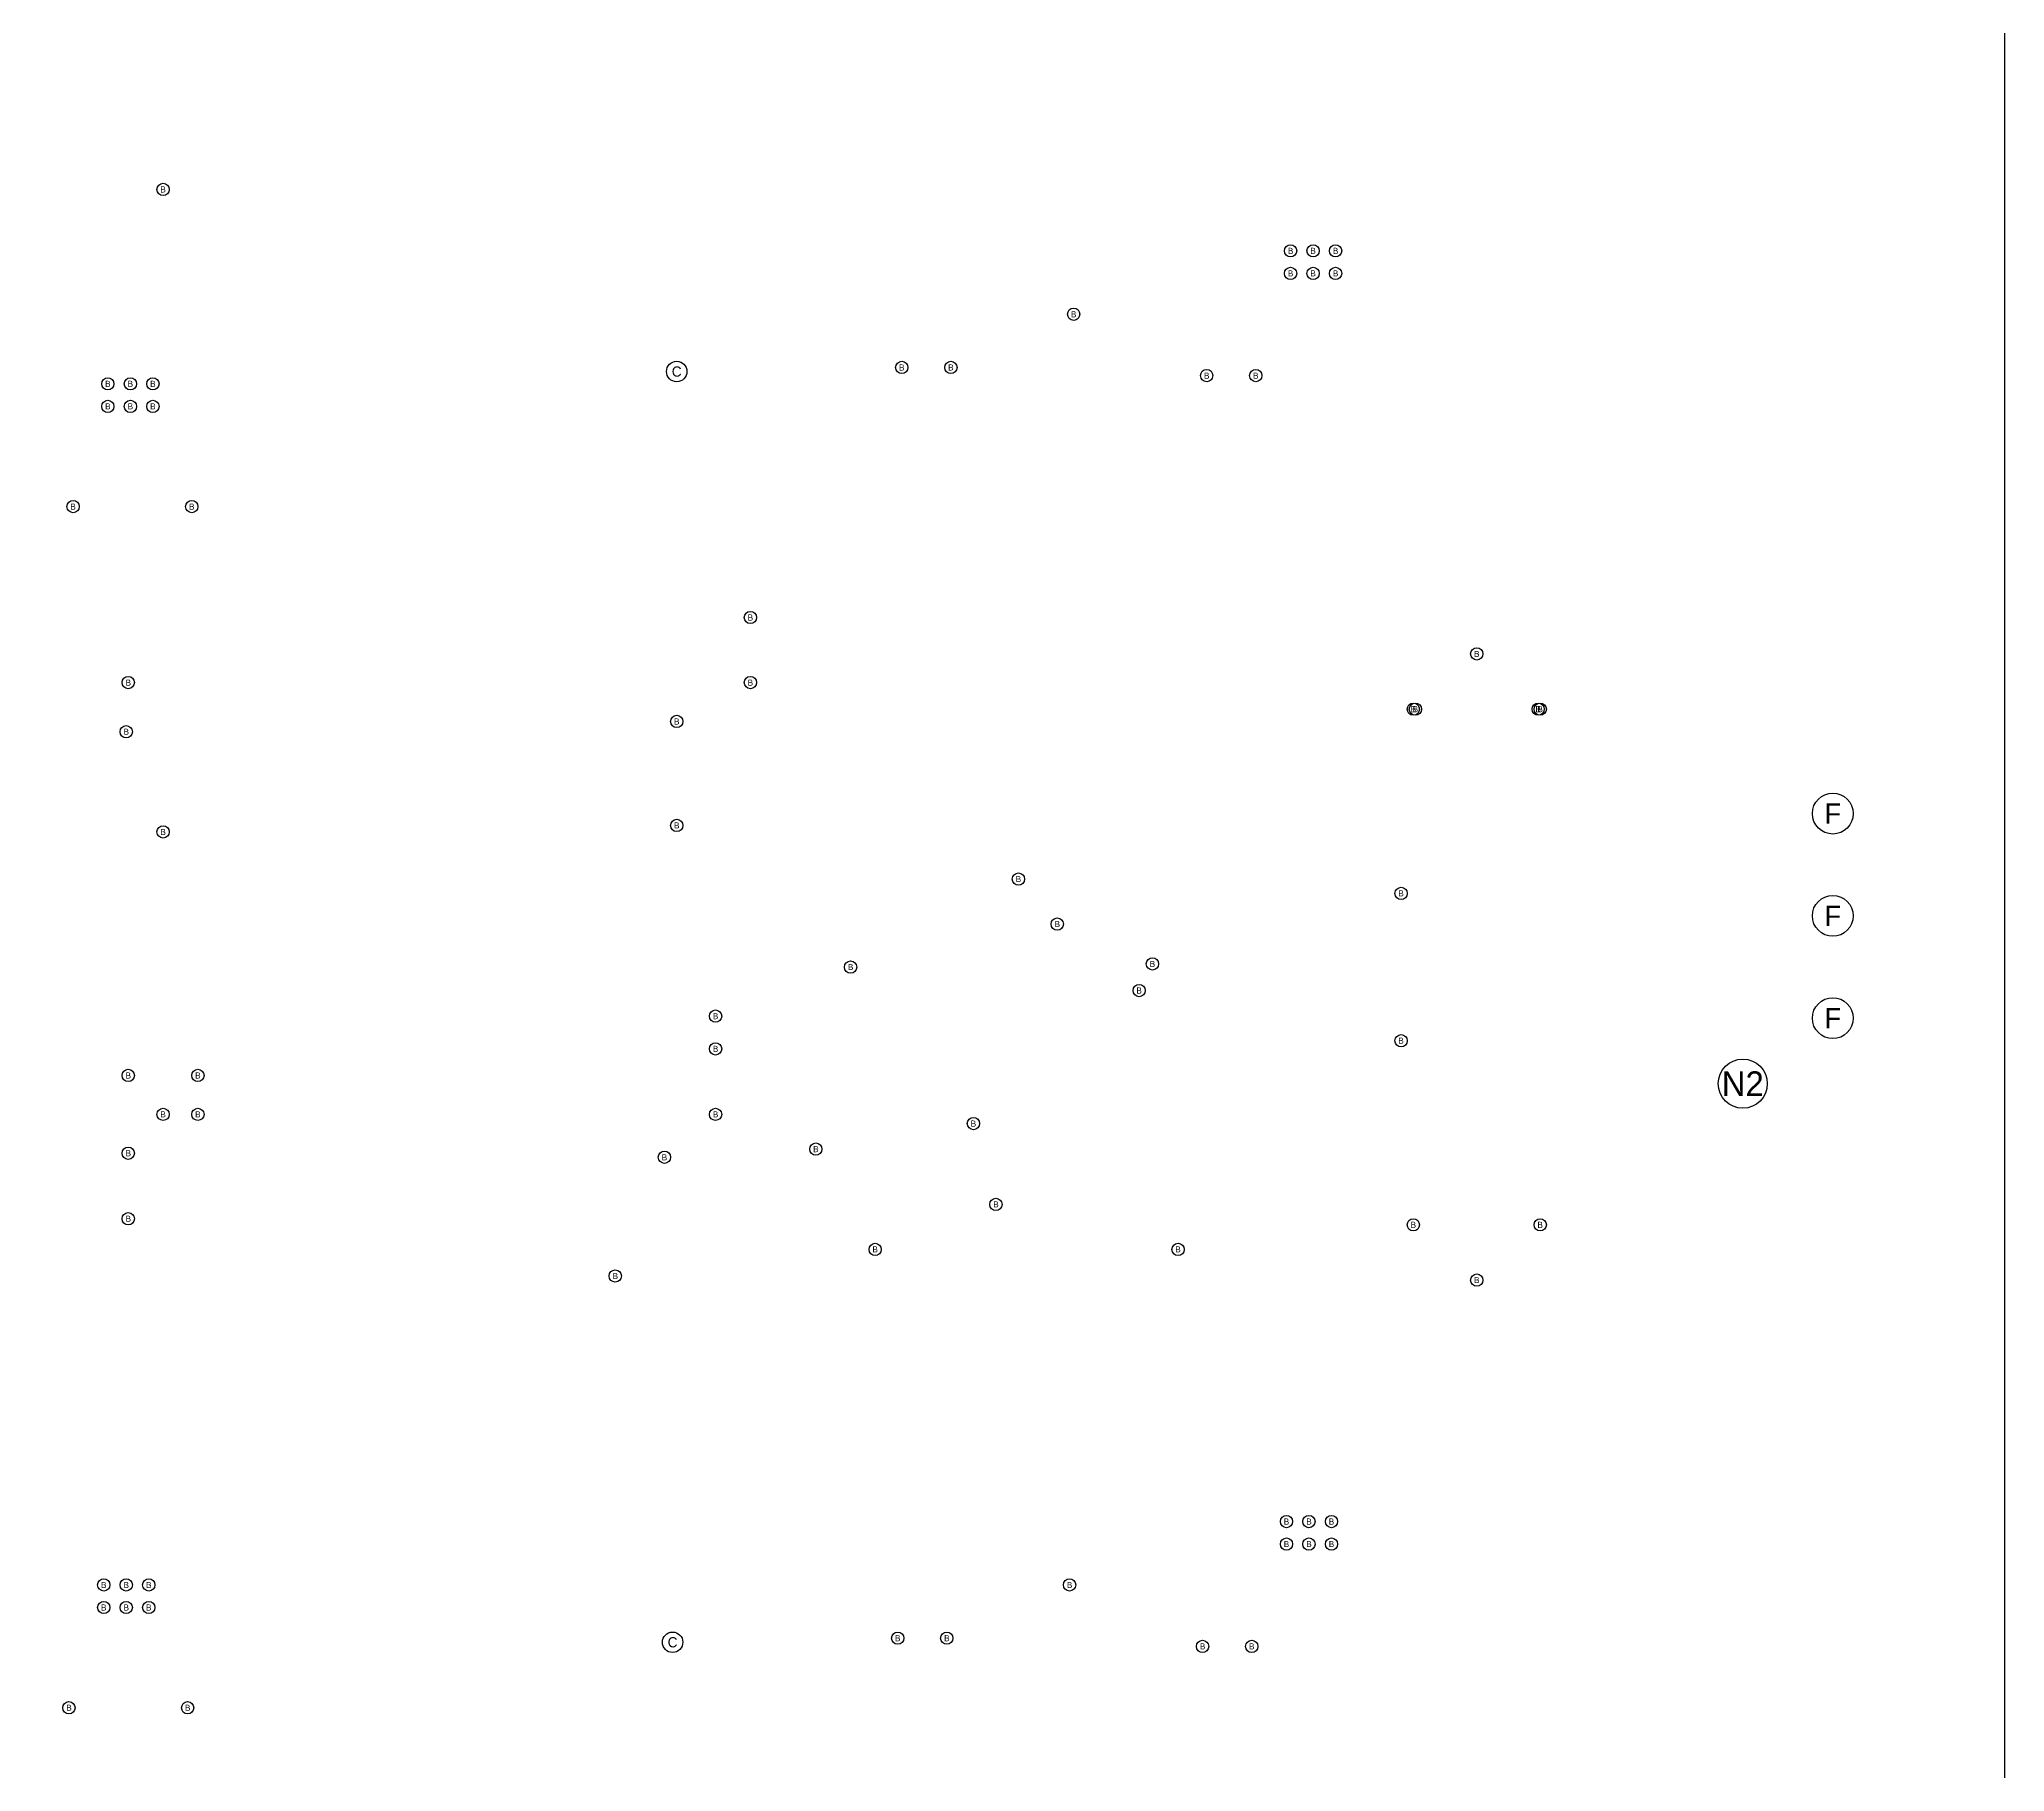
# Model space of a CAD drawing. Extents: x -12 to 315, y -10 to 160.
# Drawn here: x 131.98 to 180, y 75.34 to 117.67 of the extents above; entities that cross this region are included whole.
import ezdxf
from ezdxf.enums import TextEntityAlignment as Align

# ---------------------------------------------------------------- set-up
doc = ezdxf.new("R2010")
doc.units = 0
doc.layers.get('0').update_dxf_attribs({"linetype": 'CONTINUOUS'})
doc.layers.add('BG_OUTLINE', color=7, linetype='CONTINUOUS')
doc.layers.add('MA_NCLEGEND-1-6', color=231, linetype='CONTINUOUS')

# ---------------------------------------------------------------- blocks, each defined once
blk = doc.blocks.new('FIGURE_CIRCLE')
blk.add_circle((0, 0), 0.5)

msp = doc.modelspace()

# ---------------------------------------------------------------- linework, layer by layer
at = {"layer": 'BG_OUTLINE'}
msp.add_lwpolyline([(180, 15), (180, 149, 0.414214), (179, 150), (1, 150, 0.414214), (0, 149), (0, 1, 0.414214), (1, 0), (179, 0, 0.414214), (180, 1), (180, 149)], format="xyb", dxfattribs=at)

# ---------------------------------------------------------------- block references
at = {"layer": 'MA_NCLEGEND-1-6'}
for p, xscale, yscale in [((135, 114), 0.3, 0.3), ((162.55, 112.5), 0.3, 0.3), ((163.1, 112.5), 0.3, 0.3), ((163.65, 112.5), 0.3, 0.3), ((162.55, 111.95), 0.3, 0.3), ((163.1, 111.95), 0.3, 0.3), ((163.65, 111.95), 0.3, 0.3), ((157.25, 110.95), 0.3, 0.3), ((147.55, 109.55), 0.5, 0.5), ((153.05, 109.65), 0.3, 0.3), ((154.25, 109.65), 0.3, 0.3), ((160.5, 109.45), 0.3, 0.3), ((161.7, 109.45), 0.3, 0.3), ((133.65, 109.25), 0.3, 0.3), ((134.2, 109.25), 0.3, 0.3), ((134.75, 109.25), 0.3, 0.3), ((133.65, 108.7), 0.3, 0.3), ((134.2, 108.7), 0.3, 0.3), ((134.75, 108.7), 0.3, 0.3), ((132.8, 106.25), 0.3, 0.3), ((135.7, 106.25), 0.3, 0.3), ((149.35, 103.54), 0.3, 0.3), ((167.1, 102.65), 0.3, 0.3), ((134.15, 101.95), 0.3, 0.3), ((149.35, 101.95), 0.3, 0.3), ((165.55, 101.3), 0.3, 0.3), ((165.6, 101.3), 0.3, 0.3), ((168.6, 101.3), 0.3, 0.3), ((168.65, 101.3), 0.3, 0.3), ((134.1, 100.75), 0.3, 0.3), ((147.55, 101), 0.3, 0.3), ((147.55, 98.46), 0.3, 0.3), ((135, 98.3), 0.3, 0.3), ((155.9, 97.15), 0.3, 0.3), ((165.25, 96.8), 0.3, 0.3), ((156.85, 96.05), 0.3, 0.3), ((151.8, 95), 0.3, 0.3), ((159.175, 95.075), 0.3, 0.3), ((158.85, 94.425), 0.3, 0.3), ((148.5, 93.8), 0.3, 0.3), ((165.25, 93.2), 0.3, 0.3), ((148.5, 93), 0.3, 0.3), ((173.6, 92.15), 1.2, 1.2), ((134.15, 92.35), 0.3, 0.3), ((135.85, 92.35), 0.3, 0.3), ((135, 91.4), 0.3, 0.3), ((135.85, 91.4), 0.3, 0.3), ((148.5, 91.4), 0.3, 0.3), ((154.8, 91.175), 0.3, 0.3), ((134.15, 90.45), 0.3, 0.3), ((147.25, 90.35), 0.3, 0.3), ((150.95, 90.55), 0.3, 0.3), ((155.35, 89.2), 0.3, 0.3), ((134.15, 88.85), 0.3, 0.3), ((165.55, 88.7), 0.3, 0.3), ((168.65, 88.7), 0.3, 0.3), ((152.4, 88.1), 0.3, 0.3), ((159.8, 88.1), 0.3, 0.3), ((146.05, 87.45), 0.3, 0.3), ((167.1, 87.35), 0.3, 0.3), ((162.45, 81.45), 0.3, 0.3), ((163, 81.45), 0.3, 0.3), ((163.55, 81.45), 0.3, 0.3), ((162.45, 80.9), 0.3, 0.3), ((163, 80.9), 0.3, 0.3), ((163.55, 80.9), 0.3, 0.3), ((133.55, 79.9), 0.3, 0.3), ((134.1, 79.9), 0.3, 0.3), ((134.65, 79.9), 0.3, 0.3), ((157.15, 79.9), 0.3, 0.3), ((133.55, 79.35), 0.3, 0.3), ((134.1, 79.35), 0.3, 0.3), ((134.65, 79.35), 0.3, 0.3), ((147.45, 78.5), 0.5, 0.5), ((152.95, 78.6), 0.3, 0.3), ((154.15, 78.6), 0.3, 0.3), ((160.4, 78.4), 0.3, 0.3), ((161.6, 78.4), 0.3, 0.3), ((132.7, 76.9), 0.3, 0.3), ((135.6, 76.9), 0.3, 0.3)]:
    msp.add_blockref('FIGURE_CIRCLE', p, dxfattribs=dict(at, xscale=xscale, yscale=yscale))
for p in [(175.8, 98.75), (175.8, 96.25), (175.8, 93.75)]:
    msp.add_blockref('FIGURE_CIRCLE', p, dxfattribs=at)

# ---------------------------------------------------------------- texts
for s, height, p in [('B', 0.15, (135, 114)), ('B', 0.15, (162.55, 112.5)), ('B', 0.15, (163.1, 112.5)), ('B', 0.15, (163.65, 112.5)), ('B', 0.15, (162.55, 111.95)), ('B', 0.15, (163.1, 111.95)), ('B', 0.15, (163.65, 111.95)), ('B', 0.15, (157.25, 110.95)), ('C', 0.25, (147.55, 109.55)), ('B', 0.15, (153.05, 109.65)), ('B', 0.15, (154.25, 109.65)), ('B', 0.15, (160.5, 109.45)), ('B', 0.15, (161.7, 109.45)), ('B', 0.15, (133.65, 109.25)), ('B', 0.15, (134.2, 109.25)), ('B', 0.15, (134.75, 109.25)), ('B', 0.15, (133.65, 108.7)), ('B', 0.15, (134.2, 108.7)), ('B', 0.15, (134.75, 108.7)), ('B', 0.15, (132.8, 106.25)), ('B', 0.15, (135.7, 106.25)), ('B', 0.15, (149.35, 103.54)), ('B', 0.15, (167.1, 102.65)), ('B', 0.15, (134.15, 101.95)), ('B', 0.15, (149.35, 101.95)), ('B', 0.15, (165.55, 101.3)), ('B', 0.15, (165.6, 101.3)), ('B', 0.15, (168.6, 101.3)), ('B', 0.15, (168.65, 101.3)), ('B', 0.15, (147.55, 101)), ('B', 0.15, (134.1, 100.75)), ('F', 0.5, (175.8, 98.75)), ('B', 0.15, (147.55, 98.46)), ('B', 0.15, (135, 98.3)), ('B', 0.15, (155.9, 97.15)), ('B', 0.15, (165.25, 96.8)), ('B', 0.15, (156.85, 96.05)), ('F', 0.5, (175.8, 96.25)), ('B', 0.15, (159.175, 95.075)), ('B', 0.15, (151.8, 95)), ('B', 0.15, (158.85, 94.425)), ('B', 0.15, (148.5, 93.8)), ('F', 0.5, (175.8, 93.75)), ('B', 0.15, (165.25, 93.2)), ('B', 0.15, (148.5, 93)), ('B', 0.15, (134.15, 92.35)), ('B', 0.15, (135.85, 92.35)), ('N2', 0.6, (173.6, 92.15)), ('B', 0.15, (135, 91.4)), ('B', 0.15, (135.85, 91.4)), ('B', 0.15, (148.5, 91.4)), ('B', 0.15, (154.8, 91.175)), ('B', 0.15, (134.15, 90.45)), ('B', 0.15, (147.25, 90.35)), ('B', 0.15, (150.95, 90.55)), ('B', 0.15, (134.15, 88.85)), ('B', 0.15, (155.35, 89.2)), ('B', 0.15, (165.55, 88.7)), ('B', 0.15, (168.65, 88.7)), ('B', 0.15, (152.4, 88.1)), ('B', 0.15, (159.8, 88.1)), ('B', 0.15, (146.05, 87.45)), ('B', 0.15, (167.1, 87.35)), ('B', 0.15, (162.45, 81.45)), ('B', 0.15, (163, 81.45)), ('B', 0.15, (163.55, 81.45)), ('B', 0.15, (162.45, 80.9)), ('B', 0.15, (163, 80.9)), ('B', 0.15, (163.55, 80.9)), ('B', 0.15, (133.55, 79.9)), ('B', 0.15, (134.1, 79.9)), ('B', 0.15, (134.65, 79.9)), ('B', 0.15, (157.15, 79.9)), ('B', 0.15, (133.55, 79.35)), ('B', 0.15, (134.1, 79.35)), ('B', 0.15, (134.65, 79.35)), ('C', 0.25, (147.45, 78.5)), ('B', 0.15, (152.95, 78.6)), ('B', 0.15, (154.15, 78.6)), ('B', 0.15, (160.4, 78.4)), ('B', 0.15, (161.6, 78.4)), ('B', 0.15, (132.7, 76.9)), ('B', 0.15, (135.6, 76.9))]:
    msp.add_text(s, height=height, dxfattribs=at).set_placement(p, align=Align.MIDDLE_CENTER)

doc.saveas('drawing.dxf')
